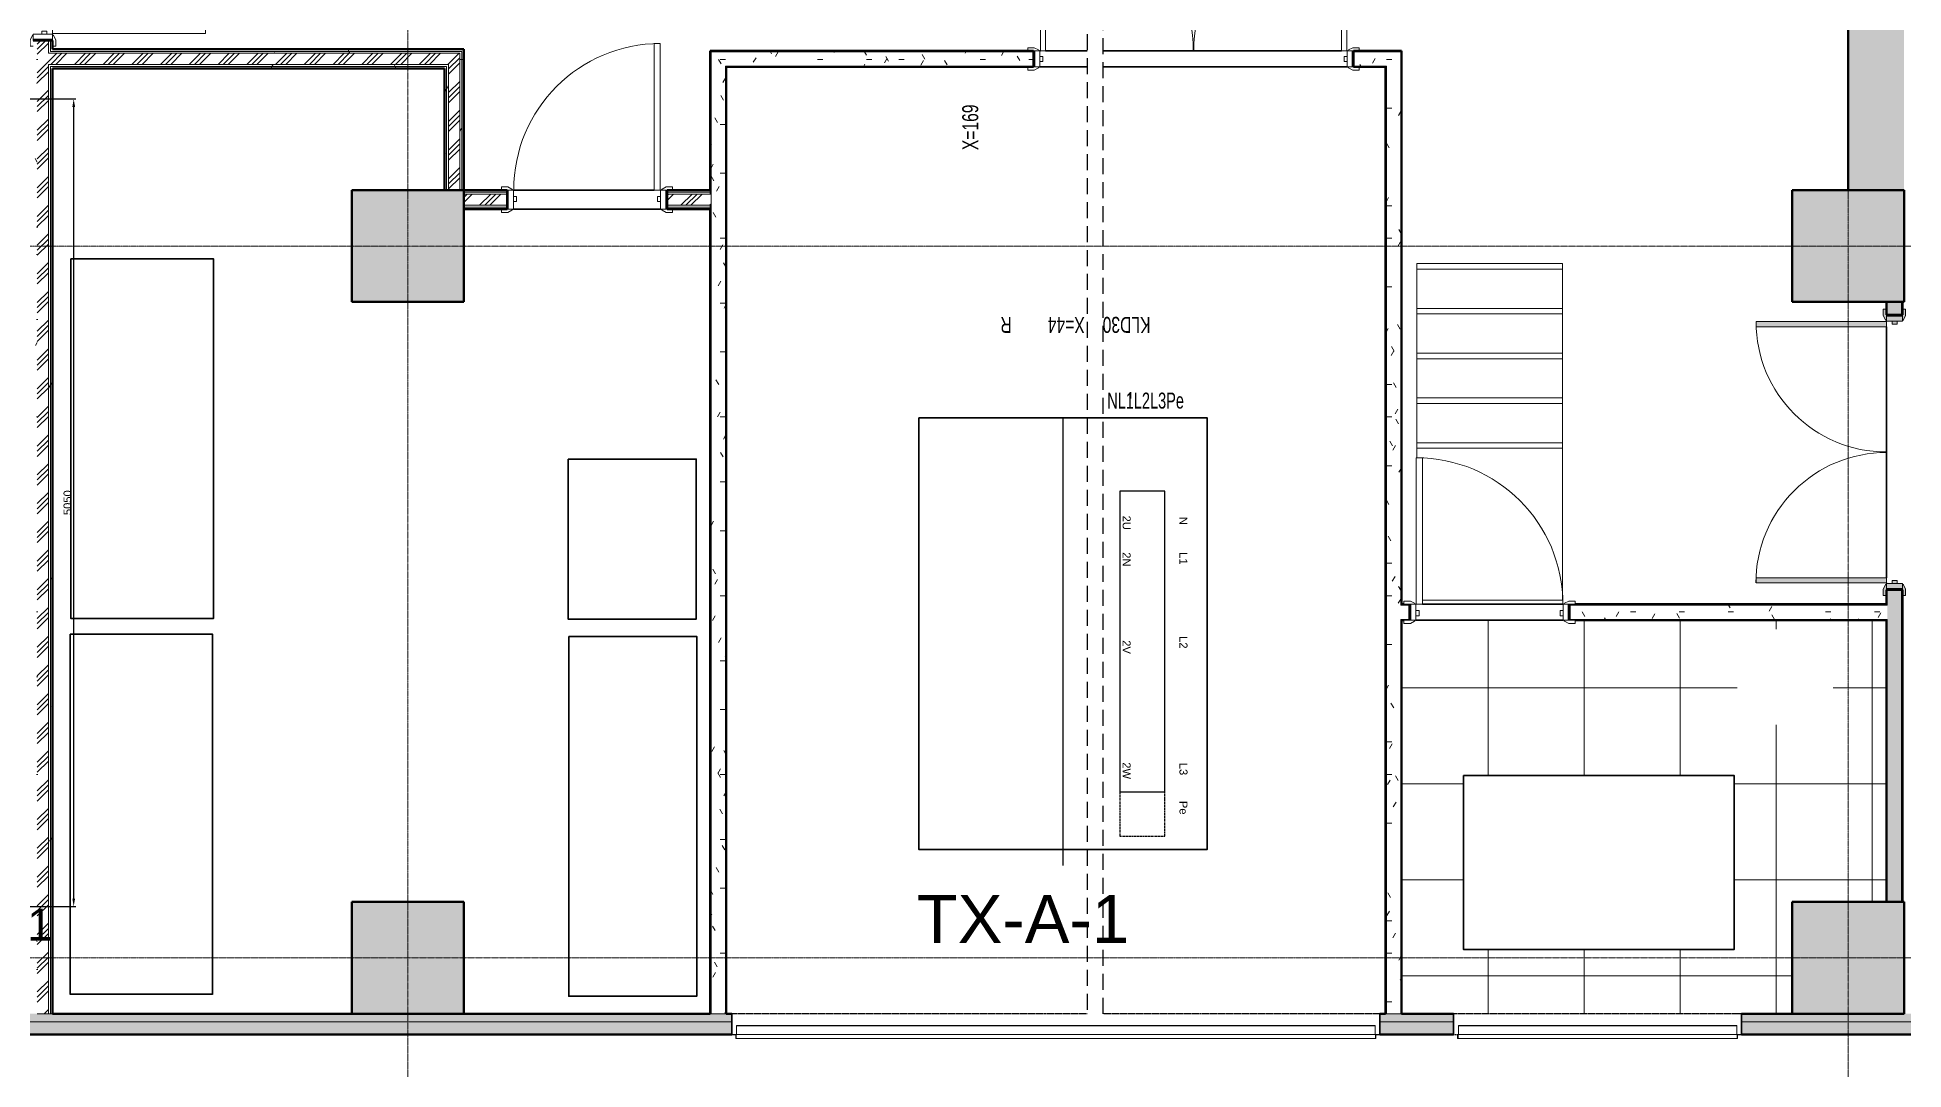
# Model space of a CAD drawing. Header units: millimetres. Extents: x -18178 to 96133, y -22425 to 61598.
# Drawn here: x 45315 to 56978, y -220 to 6235 of the extents above; entities that cross this region are included whole.
import ezdxf
from ezdxf.enums import TextEntityAlignment as Align

# ---------------------------------------------------------------- set-up
doc = ezdxf.new("R2010")
doc.units = ezdxf.units.MM
for name, pattern in [('Centre', [10, 6, -1.25, 1.5, -1.25]), ('DASHDOT', [25.4, 12.7, -6.35, 0, -6.35]), ('Demolished_2_', [7.14375, 4.7625, -2.38125]), ('HIDDEN', [9.525, 6.35, -3.175]), ('HIDDEN2', [0.1875, 0.125, -0.0625]), ('Overhead', [3.96875, 2.38125, -1.5875])]:
    doc.linetypes.add(name, pattern=pattern)
for name, color, linetype, lineweight, true_color in [('A-DOOR', 7, 'Continuous', 9, 0x7f7f7f), ('A-DOOR-FRAM', 7, 'Continuous', 9, 0x7f7f7f), ('A-FLOR', 7, 'Continuous', 9, 0x7f7f7f), ('A-FLOR-PATT', 7, 'Continuous', 9, 0x7f7f7f), ('A-WALL', 7, 'Continuous', 9, 0x7f7f7f), ('A-WALL-PATT', 7, 'Continuous', 18, 0x7f7f7f), ('I-WALL', 7, 'Continuous', 9, 0x7f7f7f), ('S-COLS', 7, 'Continuous', 9, 0x7f7f7f), ('S-STRS', 7, 'Continuous', 9, 0x7f7f7f)]:
    doc.layers.add(name, color=color, linetype=linetype, lineweight=lineweight, true_color=true_color)
for name, color, linetype, lineweight in [('A-GLAZ', 7, 'Continuous', 9), ('E-ELEC-EQPM', 7, 'Continuous', 35), ('S-GRID', 7, 'Continuous', 9)]:
    doc.layers.add(name, color=color, linetype=linetype, lineweight=lineweight)
for name, color, linetype in [('EAE-BB-A-IN-001-KXA 3200A', 30, 'Continuous'), ('eae-bb-mım.', 7, 'Continuous'), ('EAE-LVP-PANEL', 40, 'Continuous'), ('EAE-TX-TRF-A-1', 7, 'Continuous')]:
    doc.layers.add(name, color=color, linetype=linetype)
doc.styles.get("Standard").update_dxf_attribs({"font": 'arial.ttf'})
doc.dimstyles.new('PROJETEXT50', dxfattribs={"dimscale": 0.5, "dimtxt": 100, "dimasz": 100, "dimexe": 25, "dimexo": 12.5, "dimgap": 25, "dimtad": 1, "dimdec": 4, "dimzin": 12, "dimdsep": 46, "dimtxsty": 'Standard', "dimcen": 0.09, "dimclrd": 3, "dimclre": 3, "dimclrt": 1, "dimazin": 3, "dimtfac": 1, "dimtdec": 4, "dimtofl": 0, "dimtmove": 1, "dimatfit": 2, "dimfxl": 1, "dimtolj": 1, "dimtzin": 0, "dimarcsym": 0})
pattern_1 = [(0, (0, 0), (406.4, 101.6), [33.528, -271.272, 33.528, -271.272, -1625.6]), (0, (0, 0), (406.4, 101.6), [-609.6, 33.528, -576.072, 33.528, -271.272, -711.2]), (0, (0, 0), (406.4, 101.6), [-1524, 33.528, -169.672, 33.528, -474.472]), (120, (152.4, 50.8), (-291.18818, 301.15272), [33.528, -271.272, 33.528, -271.272, -1625.6]), (120, (152.4, 50.8), (-291.18818, 301.15272), [-609.6, 33.528, -576.072, 33.528, -271.272, -711.2]), (120, (152.4, 50.8), (-291.18818, 301.15272), [-1524, 33.528, -169.672, 33.528, -474.472]), (240, (203.2, 254), (-115.21182, -402.75272), [33.528, -271.272, 33.528, -271.272, -1625.6]), (240, (203.2, 254), (-115.21182, -402.75272), [-609.6, 33.528, -576.072, 33.528, -271.272, -711.2]), (240, (203.2, 254), (-115.21182, -402.75272), [-1524, 33.528, -169.672, 33.528, -474.472])]
pattern_2 = [(0, (0, 0), (812.8, 203.2), [67.056, -542.544, 67.056, -542.544, -3251.2]), (0, (0, 0), (812.8, 203.2), [-1219.2, 67.056, -1152.144, 67.056, -542.544, -1422.4]), (0, (0, 0), (812.8, 203.2), [-3048, 67.056, -339.344, 67.056, -948.944]), (120, (304.8, 101.6), (-582.37636, 602.30545), [67.056, -542.544, 67.056, -542.544, -3251.2]), (120, (304.8, 101.6), (-582.37636, 602.30545), [-1219.2, 67.056, -1152.144, 67.056, -542.544, -1422.4]), (120, (304.8, 101.6), (-582.37636, 602.30545), [-3048, 67.056, -339.344, 67.056, -948.944]), (240, (406.4, 508), (-230.42364, -805.50545), [67.056, -542.544, 67.056, -542.544, -3251.2]), (240, (406.4, 508), (-230.42364, -805.50545), [-1219.2, 67.056, -1152.144, 67.056, -542.544, -1422.4]), (240, (406.4, 508), (-230.42364, -805.50545), [-3048, 67.056, -339.344, 67.056, -948.944])]
pattern_3 = [(45, (0, 0), (-89.80256, 89.80256), []), (45, (31.75, 0), (0, 179.60512), []), (45, (-31.75, 0), (0, 179.60512), [])]

# ---------------------------------------------------------------- blocks, each defined once
blk = doc.blocks.new('TX-1- 1600KVA')
at = {"color": 0, "linetype": 'DASHDOT'}
blk.add_line((-1280, 0), (1280, 0), dxfattribs=at)
at = {"color": 0}
for s, p in [('2U', (-743, 398, 2090)), ('2N', (-514, 398, 2090)), ('2V', (34, 398, 2090)), ('2W', (807, 398, 2090))]:
    blk.add_text(s, height=50, dxfattribs=at).set_placement(p, align=Align.MIDDLE)
blk = doc.blocks.new('TR-COVER-TR71')
at = {"color": 0}
blk.add_line((-1400, 0), (1400, 0), dxfattribs=at)
at = {"color": 0, "elevation": 2705}
blk.add_lwpolyline([(-940, 356), (940, 356), (940, 636), (-940, 636)], close=True, dxfattribs=at)
at = {"color": 0, "linetype": 'HIDDEN', "elevation": 2705}
blk.add_lwpolyline([(-940, 356), (1217, 356), (1217, 636), (-940, 636)], close=True, dxfattribs=at)
at = {"color": 4, "extrusion": (0, -1, -4.79626e-16)}
for centre in [(-1540, 3022, -421), (-1540, 2833, -421)]:
    blk.add_circle(centre, 20.1, dxfattribs=at)
at = {"color": 0}
blk.add_blockref('TX-1- 1600KVA', (0, 0), dxfattribs=at)
for s, p in [('N', (-780, 728, 2706)), ('L1', (-559, 728, 2706)), ('L2', (-34, 728, 2706)), ('L3', (758, 728, 2706)), ('Pe', (996, 728, 2706))]:
    blk.add_text(s, height=50, dxfattribs=at).set_placement(p)
blk = doc.blocks.new('Double leaf fire resistant solid steel door - 1600W x 2400H mm-V1-Busbar Distribution First Floor  Layout - Phase 1')
at = {"layer": 'A-DOOR', "lineweight": 18, "true_color": 0xf2f2f2}
h = blk.add_hatch(color=7, dxfattribs=at)
h.paths.add_polyline_path([(-817, 865), (-817, 50), (-785, 50), (-785, 865)], flags=0)
h.paths.add_polyline_path([(785, 50), (817, 50), (817, 865), (785, 865)], flags=0)
h = blk.add_hatch(color=7, dxfattribs=at)
h.paths.add_polyline_path([(-895, 50), (-825, 50), (-829, 56), (-855, 70), (-895, 70)], flags=0)
h.paths.add_polyline_path([(825, 50), (895, 50), (895, 70), (855, 70), (829, 56)], flags=0)
h = blk.add_hatch(color=7, dxfattribs=at)
h.paths.add_polyline_path([(-895, -50), (-895, -70), (-855, -70), (-829, -56), (-825, -50), (-860, -50)], flags=0)
h.paths.add_polyline_path([(825, -50), (829, -56), (855, -70), (895, -70), (895, -50), (860, -50)], flags=0)
at = {"layer": 'A-DOOR-FRAM', "lineweight": 18, "true_color": 0xf2f2f2}
h = blk.add_hatch(color=7, dxfattribs=at)
h.paths.add_polyline_path([(-852, 50), (-852, -50), (-820, -50), (-820, 50)], flags=0)
h.paths.add_polyline_path([(820, 50), (820, -50), (852, -50), (852, 50)], flags=0)
h = blk.add_hatch(color=7, dxfattribs=at)
h.paths.add_polyline_path([(-820, 15), (-820, -17), (-801, -17), (-801, 15)], flags=0)
h.paths.add_polyline_path([(801, -17), (820, -17), (820, 15), (801, 15)], flags=0)
at = {"layer": 'A-DOOR', "color": 254, "true_color": 0xcccccc}
for p, q in [((-785, 865), (-817, 865)), ((-817, 865), (-817, 50)), ((-785, 50), (-785, 865)), ((817, 865), (785, 865)), ((785, 865), (785, 50)), ((817, 50), (817, 865)), ((-855, 70), (-895, 70)), ((-895, 70), (-895, 50)), ((-860, 50), (-825, 50)), ((-829, 56), (-855, 70)), ((-817, 50), (-785, 50)), ((785, 50), (817, 50)), ((825, 50), (860, 50)), ((855, 70), (829, 56)), ((895, 70), (855, 70)), ((895, 50), (895, 70)), ((-895, -50), (-895, -70)), ((-895, -70), (-855, -70)), ((-825, -50), (-860, -50)), ((-855, -70), (-829, -56)), ((860, -50), (825, -50)), ((829, -56), (855, -70)), ((855, -70), (895, -70)), ((895, -70), (895, -50))]:
    blk.add_line(p, q, dxfattribs=at)
at = {"layer": 'A-DOOR', "color": 254, "lineweight": 18, "true_color": 0xcccccc}
for p, q in [((-785, 865), (-817, 865)), ((-817, 865), (-817, 50)), ((-785, 50), (-785, 865)), ((785, 50), (785, 865)), ((785, 865), (817, 865)), ((817, 865), (817, 50)), ((-817, 50), (-785, 50)), ((817, 50), (785, 50))]:
    blk.add_line(p, q, dxfattribs=at)
at = {"layer": 'A-DOOR', "color": 254, "true_color": 0xe5e5e5}
for centre, radius, start, end in [((-817, 50), 816, 360, 90), ((817, 50), 815, 90, 180)]:
    blk.add_arc(centre, radius, start, end, dxfattribs=at)
at = {"layer": 'A-DOOR', "color": 254, "true_color": 0xcccccc}
for centre, start, end in [((-833, 49), 7.125, 60.2551), ((833, 49), 119.7449, 172.875), ((-833, -49), 299.7449, 352.875), ((833, -49), 187.125, 240.2551)]:
    blk.add_arc(centre, 8.06, start, end, dxfattribs=at)
at = {"layer": 'A-DOOR-FRAM', "color": 254, "lineweight": 18, "true_color": 0xcccccc}
for p, q in [((-820, 50), (-852, 50)), ((-852, 50), (-852, -50)), ((-820, -50), (-820, 50)), ((-801, 15), (-820, 15)), ((-820, 15), (-820, -17)), ((-801, -17), (-801, 15)), ((801, 15), (801, -17)), ((820, 15), (801, 15)), ((852, 50), (820, 50)), ((820, 50), (820, -50)), ((820, -17), (820, 15)), ((852, -50), (852, 50)), ((-852, -50), (-820, -50)), ((-820, -17), (-801, -17)), ((801, -17), (820, -17)), ((820, -50), (852, -50))]:
    blk.add_line(p, q, dxfattribs=at)
blk = doc.blocks.new('STR-Conc-Precast Rectangular Column Nwt - 700 x 700 mm-835840-Busbar Distribution First Floor  Layout - Phase 1')
at = {"layer": 'S-COLS', "lineweight": 35, "true_color": 0xf2f2f2}
blk.add_hatch(color=7, dxfattribs=at).paths.add_polyline_path([(227, 350), (-350, 350), (-350, -350), (350, -350), (350, 350)], flags=0)
at = {"layer": 'S-COLS', "color": 254, "lineweight": 50, "true_color": 0xcccccc}
for p, q in [((350, 350), (-350, 350)), ((-350, 350), (-350, -350)), ((350, -350), (350, 350)), ((-350, -350), (350, -350))]:
    blk.add_line(p, q, dxfattribs=at)
blk = doc.blocks.new('STR-Conc-Precast Rectangular Column Nwt - 700 x 700 mm-1105278-Busbar Distribution First Floor  Layout - Phase 1')
at = {"layer": 'S-COLS', "lineweight": 35, "true_color": 0xf2f2f2}
blk.add_hatch(color=7, dxfattribs=at).paths.add_polyline_path([(350, 350), (-350, 350), (-350, -350), (350, -350)], flags=0)
at = {"layer": 'S-COLS', "color": 254, "lineweight": 50, "true_color": 0xcccccc}
for p, q in [((350, 350), (-350, 350)), ((-350, 350), (-350, -350)), ((350, -350), (350, 350)), ((-350, -350), (350, -350))]:
    blk.add_line(p, q, dxfattribs=at)
blk = doc.blocks.new('Double leaf fire resistant solid steel door - 2000W x 2700H mm EI30-V6-Busbar Distribution First Floor  Layout - Phase 1')
at = {"layer": 'A-DOOR', "color": 253, "true_color": 0xaaaaaa}
for p, q in [((-1035, 80), (-995, 80)), ((-1035, 60), (-1035, 80)), ((-965, 60), (-1000, 60)), ((-995, 80), (-969, 66)), ((1000, 60), (965, 60)), ((969, 66), (995, 80)), ((995, 80), (1035, 80)), ((1035, 80), (1035, 60)), ((-1035, -80), (-1035, -60)), ((-995, -80), (-1035, -80)), ((-1000, -60), (-965, -60)), ((-969, -66), (-995, -80)), ((-957, -1015.5), (-957, -60)), ((-957, -60), (-925, -60)), ((-925, -60), (-925, -1015.5)), ((925, -60), (957, -60)), ((925, -1015.5), (925, -60)), ((957, -60), (957, -1015.5)), ((965, -60), (1000, -60)), ((995, -80), (969, -66)), ((1035, -80), (995, -80)), ((1035, -60), (1035, -80)), ((-925, -1015.5), (-957, -1015.5)), ((957, -1015.5), (925, -1015.5))]:
    blk.add_line(p, q, dxfattribs=at)
at = {"layer": 'A-DOOR', "color": 253, "lineweight": 18, "true_color": 0xaaaaaa}
for p, q in [((-957, -1015.5), (-957, -60)), ((-957, -60), (-925, -60)), ((-925, -60), (-925, -1015.5)), ((925, -60), (925, -1015.5)), ((957, -60), (925, -60)), ((957, -1015.5), (957, -60)), ((-925, -1015.5), (-957.1, -1015.5)), ((925, -1015.5), (957, -1015.5))]:
    blk.add_line(p, q, dxfattribs=at)
at = {"layer": 'A-DOOR', "color": 253, "true_color": 0xaaaaaa}
for centre, radius, start, end in [((-973, 59), 8.06, 7.12502, 60.25512), ((973, 59), 8.06, 119.74488, 172.87498), ((-973, -59), 8.06, 299.74488, 352.87498), ((-957.1, -60), 955.5, 270, 0), ((957, -60), 955.5, 180, 270), ((973, -59), 8.06, 187.12502, 240.25512)]:
    blk.add_arc(centre, radius, start, end, dxfattribs=at)
at = {"layer": 'A-DOOR-FRAM', "color": 253, "lineweight": 18, "true_color": 0xaaaaaa}
for p, q in [((-992, -60), (-992, 60)), ((-992, 60), (-960, 60)), ((-960, 60), (-960, -60)), ((-960, 7), (-941, 7)), ((-960, -25), (-960, 7)), ((-941, 7), (-941, -25)), ((941, 7), (960, 7)), ((941, -25), (941, 7)), ((960, -60), (960, 60)), ((960, 60), (992, 60)), ((960, 7), (960, -25)), ((992, 60), (992, -60)), ((-960, -60), (-992, -60)), ((-941, -25), (-960, -25)), ((960, -25), (941, -25)), ((992, -60), (960, -60))]:
    blk.add_line(p, q, dxfattribs=at)
blk = doc.blocks.new('Double leaf fire resistant solid steel door - 2000W x 2700H mm EI90-1298337-Busbar Distribution First Floor  Layout - Phase 1')
at = {"layer": 'A-DOOR', "color": 253, "true_color": 0xaaaaaa}
for p, q in [((-1035, 70), (-995, 70)), ((-1035, 50), (-1035, 70)), ((-965, 50), (-1000, 50)), ((-995, 70), (-969, 56)), ((1000, 50), (965, 50)), ((969, 56), (995, 70)), ((995, 70), (1035, 70)), ((1035, 70), (1035, 50)), ((-1035, -70), (-1035, -50)), ((-995, -70), (-1035, -70)), ((-1000, -50), (-965, -50)), ((-969, -56), (-995, -70)), ((-957, -1005.5), (-957, -50)), ((-957, -50), (-925, -50)), ((-925, -50), (-925, -1005.5)), ((925, -50), (957, -50)), ((925, -1005.5), (925, -50)), ((957, -50), (957, -1005.5)), ((965, -50), (1000, -50)), ((995, -70), (969, -56)), ((1035, -70), (995, -70)), ((1035, -50), (1035, -70)), ((-925, -1005.5), (-957, -1005.5)), ((957, -1005.5), (925, -1005.5))]:
    blk.add_line(p, q, dxfattribs=at)
at = {"layer": 'A-DOOR', "color": 253, "lineweight": 18, "true_color": 0xaaaaaa}
for p, q in [((-957, -1005.5), (-957, -50)), ((-957, -50), (-925, -50)), ((-925, -50), (-925, -1005.5)), ((925, -50), (925, -1005.5)), ((957, -50), (925, -50)), ((957, -1005.5), (957, -50)), ((-925, -1005.5), (-957.1, -1005.5)), ((925, -1005.5), (957, -1005.5))]:
    blk.add_line(p, q, dxfattribs=at)
at = {"layer": 'A-DOOR', "color": 253, "true_color": 0xaaaaaa}
for centre, radius, start, end in [((-973, 49), 8.06, 7.12502, 60.25512), ((973, 49), 8.06, 119.74488, 172.87498), ((-973, -49), 8.06, 299.74488, 352.87498), ((-957.1, -50), 955.5, 270, 0), ((957, -50), 955.5, 180, 270), ((973, -49), 8.06, 187.12502, 240.25512)]:
    blk.add_arc(centre, radius, start, end, dxfattribs=at)
at = {"layer": 'A-DOOR-FRAM', "color": 253, "lineweight": 18, "true_color": 0xaaaaaa}
for p, q in [((-992, -50), (-992, 50)), ((-992, 50), (-960, 50)), ((-960, 50), (-960, -50)), ((-960, 17), (-941, 17)), ((-960, -15), (-960, 17)), ((-941, 17), (-941, -15)), ((941, 17), (960, 17)), ((941, -15), (941, 17)), ((960, -50), (960, 50)), ((960, 50), (992, 50)), ((960, 17), (960, -15)), ((992, 50), (992, -50)), ((-960, -50), (-992, -50)), ((-941, -15), (-960, -15)), ((960, -15), (941, -15)), ((992, -50), (960, -50))]:
    blk.add_line(p, q, dxfattribs=at)
blk = doc.blocks.new('Single leaf fire resistant solid steel door - 1000W x 2700H mm EI30-1314609-Busbar Distribution First Floor  Layout - Phase 1')
at = {"layer": 'A-DOOR', "color": 253, "lineweight": 18, "true_color": 0xaaaaaa}
for p, q in [((420, 976), (420, 60)), ((458, 976), (420, 976)), ((420, 60), (420, 976)), ((420, 976), (458, 976)), ((458, 60), (458, 976)), ((458, 976), (458, 60)), ((420, 60), (458, 60)), ((458, 60), (420, 60))]:
    blk.add_line(p, q, dxfattribs=at)
at = {"layer": 'A-DOOR', "color": 253, "true_color": 0xaaaaaa}
for p, q in [((-495, 80), (-535, 80)), ((-535, 80), (-535, 60)), ((-500, 60), (-465, 60)), ((-469, 66), (-495, 80)), ((465, 60), (500, 60)), ((495, 80), (469, 66)), ((535, 80), (495, 80)), ((535, 60), (535, 80)), ((-535, -60), (-535, -80)), ((-535, -80), (-495, -80)), ((-465, -60), (-500, -60)), ((-495, -80), (-469, -66)), ((500, -60), (465, -60)), ((469, -66), (495, -80)), ((495, -80), (535, -80)), ((535, -80), (535, -60))]:
    blk.add_line(p, q, dxfattribs=at)
for centre, radius, start, end in [((458, 60), 916, 90, 180), ((-473, 59), 8.06, 7.125, 60.2551), ((473, 59), 8.06, 119.7449, 172.875), ((-473, -59), 8.06, 299.7449, 352.875), ((473, -59), 8.06, 187.125, 240.2551)]:
    blk.add_arc(centre, radius, start, end, dxfattribs=at)
at = {"layer": 'A-DOOR-FRAM', "color": 253, "lineweight": 18, "true_color": 0xaaaaaa}
for p, q in [((-460, 60), (-492, 60)), ((-492, 60), (-492, -60)), ((-460, -60), (-460, 60)), ((-441, 20), (-460, 20)), ((-460, 20), (-460, -12)), ((-441, -12), (-441, 20)), ((460, 20), (441, 20)), ((441, 20), (441, -12)), ((460, 60), (460, -60)), ((492, 60), (460, 60)), ((460, -12), (460, 20)), ((492, -60), (492, 60)), ((-492, -60), (-460, -60)), ((-460, -12), (-441, -12)), ((441, -12), (460, -12)), ((460, -60), (492, -60))]:
    blk.add_line(p, q, dxfattribs=at)
blk = doc.blocks.new('Single leaf fire resistant solid steel door - 1000W x 2700H mm EI90-V7-Busbar Distribution First Floor  Layout - Phase 1')
at = {"layer": 'A-DOOR', "color": 253, "true_color": 0xaaaaaa}
for p, q in [((-535, 70), (-495, 70)), ((-535, 50), (-535, 70)), ((-465, 50), (-535, 50)), ((-495, 70), (-469, 56)), ((535, 50), (465, 50)), ((469, 56), (495, 70)), ((495, 70), (535, 70)), ((535, 70), (535, 50)), ((-535, -70), (-535, -50)), ((-535, -50), (-465, -50)), ((-495, -70), (-535, -70)), ((-469, -56), (-495, -70)), ((465, -50), (535, -50)), ((495, -70), (469, -56)), ((535, -70), (495, -70)), ((535, -50), (535, -70))]:
    blk.add_line(p, q, dxfattribs=at)
at = {"layer": 'A-DOOR', "color": 253, "lineweight": 18, "true_color": 0xaaaaaa}
for p, q in [((420, -50), (458, -50)), ((420, -966), (420, -50)), ((420, -50), (420, -966)), ((458, -50), (420, -50)), ((458, -50), (458, -966)), ((458, -966), (458, -50)), ((458, -966), (420, -966)), ((420, -966), (458, -966))]:
    blk.add_line(p, q, dxfattribs=at)
at = {"layer": 'A-DOOR', "color": 253, "true_color": 0xaaaaaa}
for centre, radius, start, end in [((-473, 49), 8.06, 7.125, 60.2551), ((473, 49), 8.06, 119.7449, 172.875), ((-473, -49), 8.06, 299.7449, 352.875), ((458, -50), 916, 180, 270), ((473, -49), 8.06, 187.125, 240.2551)]:
    blk.add_arc(centre, radius, start, end, dxfattribs=at)
at = {"layer": 'A-DOOR-FRAM', "color": 253, "lineweight": 18, "true_color": 0xaaaaaa}
for p, q in [((-492, 50), (-460, 50)), ((-492, -50), (-492, 50)), ((-460, 50), (-460, -50)), ((-460, 22), (-441, 22)), ((-460, -10), (-460, 22)), ((-441, 22), (-441, -10)), ((441, 22), (460, 22)), ((441, -10), (441, 22)), ((460, 50), (492, 50)), ((460, -50), (460, 50)), ((460, 22), (460, -10)), ((492, 50), (492, -50)), ((-460, -50), (-492, -50)), ((-441, -10), (-460, -10)), ((460, -10), (441, -10)), ((492, -50), (460, -50))]:
    blk.add_line(p, q, dxfattribs=at)
blk = doc.blocks.new('L01_Grilled Window - 4300x4000mm-1485510-Busbar Distribution First Floor  Layout - Phase 1')
at = {"layer": 'A-GLAZ', "color": 253, "lineweight": 18, "true_color": 0xaaaaaa}
for p, q in [((-2000, -90), (-2000, -65)), ((-1997, -90), (-2000, -90)), ((-1997, -65), (-1997, -90)), ((1997, -90), (-1997, -90)), ((-1995, -11), (-1995, -8)), ((1995, -8), (-1995, -8)), ((-1995, -65), (-1995, -11)), ((1995, -11), (-1995, -11)), ((1995, -65), (-1995, -65)), ((1995, -8), (1995, -11)), ((1995, -11), (1995, -65)), ((1997, -90), (1997, -65)), ((2000, -90), (1997, -90)), ((2000, -65), (2000, -90))]:
    blk.add_line(p, q, dxfattribs=at)
blk = doc.blocks.new('L01_Grilled Window - 1750x3050mm-957495-Busbar Distribution First Floor  Layout - Phase 1')
at = {"layer": 'A-GLAZ', "color": 253, "lineweight": 18, "true_color": 0xaaaaaa}
for p, q in [((-872, 90), (-875, 90)), ((-875, 90), (-875, 65)), ((-872, 65), (-872, 90)), ((872, 90), (-872, 90)), ((-870, 11), (-870, 65)), ((-870, 65), (870, 65)), ((-870, 8), (-870, 11)), ((-870, 11), (870, 11)), ((-870, 8), (870, 8)), ((870, 65), (870, 11)), ((870, 11), (870, 8)), ((872, 90), (872, 65)), ((875, 90), (872, 90)), ((875, 65), (875, 90))]:
    blk.add_line(p, q, dxfattribs=at)
blk = doc.blocks.new('IL021-ARP-ZZ-XX-M3-J-A-0001_rvt-1-Busbar Distribution First Floor  Layout - Phase 1')
at = {"layer": 'A-FLOR-PATT', "true_color": 0xd2d2d2}
h = blk.add_hatch(dxfattribs=at)
h.set_pattern_fill('FP_9', color=254, style=0, pattern_type=2)
h.set_pattern_definition([(270, (-50020.2, 366.96), (600, 4e-14), []), (0, (-50020.2, 366.96), (0, 600), [])])
h.paths.add_polyline_path([(65717, 206), (66250, 206), (66250, 906), (66840, 906), (66840, 2666), (64895, 2666), (64895, 2646), (64852, 2648), (64829, 2660), (64825, 2666), (63895, 2666), (63891, 2660), (63865, 2646), (63825, 2646), (63825, 2666), (63810, 2666), (63810, 206), (65375, 206)], flags=0)
h.paths.add_polyline_path([(64197, 608), (64197, 1695), (65889, 1695), (65889, 608), (64349, 608)], flags=0)
h.paths.add_polyline_path([(66508, 2011), (65908, 2011), (65908, 2611), (66508, 2611)], flags=0)
at = {"layer": 'A-WALL-PATT', "lineweight": 9, "true_color": 0xaaaaaa}
h = blk.add_hatch(dxfattribs=at)
h.set_pattern_fill('FP_2', color=253, style=0, pattern_type=2)
h.set_pattern_definition(pattern_2)
h.paths.add_polyline_path([(55285, 206), (55285, 6291), (55272, 6291), (55272, 206)], flags=0)
h.paths.add_polyline_path([(55285, 8291), (55285, 8371), (55272, 8371), (55272, 8291)], flags=0)
h.paths.add_polyline_path([(55285, 8441), (55285, 10981), (55272, 10981), (55272, 8441)], flags=0)
at = {"layer": 'A-WALL-PATT', "lineweight": 9, "true_color": 0xd2d2d2}
h = blk.add_hatch(dxfattribs=at)
h.set_pattern_fill('FP_3', color=254, style=0, pattern_type=2)
h.set_pattern_definition(pattern_3)
h.paths.add_polyline_path([(55355, 206), (55355, 6291), (55285, 6291), (55285, 206)], flags=0)
h.paths.add_polyline_path([(55355, 8291), (55355, 10986), (55285, 10986), (55285, 8291)], flags=0)
at = {"layer": 'A-WALL-PATT', "lineweight": 9, "true_color": 0xaaaaaa}
h = blk.add_hatch(dxfattribs=at)
h.set_pattern_fill('FP_2', color=253, style=0, pattern_type=2)
h.set_pattern_definition(pattern_2)
h.paths.add_polyline_path([(55355, 206), (55367, 206), (55367, 6141), (55355, 6141), (55355, 1588)], flags=0)
h.paths.add_polyline_path([(55367, 6211), (55367, 6291), (55355, 6291), (55355, 6211)], flags=0)
h.paths.add_polyline_path([(55367, 8291), (55367, 8371), (55355, 8371), (55355, 8291)], flags=0)
h.paths.add_polyline_path([(55367, 8441), (55367, 10981), (55355, 10981), (55355, 8441)], flags=0)
h = blk.add_hatch(dxfattribs=at)
h.set_pattern_fill('FP_2', color=253, style=0, pattern_type=2)
h.set_pattern_definition(pattern_2)
h.paths.add_polyline_path([(55367, 206), (55380, 206), (55380, 6128), (55367, 6128), (55367, 1588)], flags=0)
h.paths.add_polyline_path([(55367, 6223), (55380, 6223), (55380, 6291), (55367, 6291)], flags=0)
h.paths.add_polyline_path([(55367, 8291), (55380, 8291), (55380, 8358), (55367, 8358)], flags=0)
h.paths.add_polyline_path([(55367, 8453), (55380, 8453), (55380, 10981), (55367, 10981), (55367, 8463)], flags=0)
at = {"layer": 'A-WALL-PATT', "lineweight": 25, "true_color": 0xf2f2f2}
blk.add_hatch(color=7, dxfattribs=at).paths.add_polyline_path([(66950, 5356), (66950, 10656), (66600, 10656), (66600, 5356), (66688, 5356)], flags=0)
at = {"layer": 'A-WALL-PATT', "lineweight": 9, "true_color": 0xd2d2d2}
h = blk.add_hatch(dxfattribs=at)
h.set_pattern_fill('FP_3', color=254, style=0, pattern_type=2)
h.set_pattern_definition(pattern_3)
h.paths.add_polyline_path([(57842, 6141), (57855, 6141), (57855, 6211), (55355, 6211), (55355, 6141), (57830, 6141)], flags=0)
at = {"layer": 'A-WALL-PATT', "lineweight": 9, "true_color": 0xaaaaaa}
h = blk.add_hatch(dxfattribs=at)
h.set_pattern_fill('FP_2', color=253, style=0, pattern_type=2)
h.set_pattern_definition(pattern_2)
h.paths.add_polyline_path([(57855, 6211), (57925, 6211), (57925, 6223), (55367, 6223), (55367, 6211), (57830, 6211)], flags=0)
h = blk.add_hatch(dxfattribs=at)
h.set_pattern_fill('FP_2', color=253, style=0, pattern_type=2)
h.set_pattern_definition(pattern_2)
h.paths.add_polyline_path([(57937, 6223), (57937, 6236), (55380, 6236), (55380, 6223), (57925, 6223)], flags=0)
at = {"layer": 'A-WALL-PATT', "lineweight": 9, "true_color": 0xd2d2d2}
h = blk.add_hatch(dxfattribs=at)
h.set_pattern_fill('FP_3', color=254, style=0, pattern_type=2)
h.set_pattern_definition(pattern_3)
h.paths.add_polyline_path([(57855, 5356), (57925, 5356), (57925, 6211), (57855, 6211), (57855, 5773)], flags=0)
at = {"layer": 'A-WALL-PATT', "lineweight": 9, "true_color": 0xaaaaaa}
h = blk.add_hatch(dxfattribs=at)
h.set_pattern_fill('FP_2', color=253, style=0, pattern_type=2)
h.set_pattern_definition(pattern_2)
h.paths.add_polyline_path([(57925, 5356), (57937, 5356), (57937, 6223), (57925, 6223), (57925, 5773)], flags=0)
h = blk.add_hatch(dxfattribs=at)
h.set_pattern_fill('FP_2', color=253, style=0, pattern_type=2)
h.set_pattern_definition(pattern_2)
h.paths.add_polyline_path([(57937, 5356), (57950, 5356), (57950, 6236), (57937, 6236), (57937, 5773)], flags=0)
at = {"layer": 'A-WALL-PATT', "lineweight": 9, "true_color": 0xd2d2d2}
h = blk.add_hatch(dxfattribs=at)
h.set_pattern_fill('FP_1', color=254, style=0, pattern_type=2)
h.set_pattern_definition(pattern_1)
h.paths.add_polyline_path([(63710, 6131), (63715, 6131), (63715, 6221), (63510, 6221), (63510, 6131), (63665, 6131)], flags=0)
h.paths.add_polyline_path([(61429, 6131), (61510, 6131), (61510, 6221), (59495, 6221), (59495, 6131), (60246, 6131)], flags=0)
h = blk.add_hatch(dxfattribs=at)
h.set_pattern_fill('FP_1', color=254, style=0, pattern_type=2)
h.set_pattern_definition(pattern_1)
h.paths.add_polyline_path([(63805, 206), (63805, 6221), (63715, 6221), (63715, 206)], flags=0)
at = {"layer": 'A-WALL-PATT', "lineweight": 9, "true_color": 0xaaaaaa}
h = blk.add_hatch(dxfattribs=at)
h.set_pattern_fill('FP_2', color=253, style=0, pattern_type=2)
h.set_pattern_definition(pattern_2)
h.paths.add_polyline_path([(55380, 6128), (57842, 6128), (57842, 6141), (55367, 6141), (55367, 6128)], flags=0)
h = blk.add_hatch(dxfattribs=at)
h.set_pattern_fill('FP_2', color=253, style=0, pattern_type=2)
h.set_pattern_definition(pattern_2)
h.paths.add_polyline_path([(57830, 6116), (57830, 6128), (55380, 6128), (55380, 6116), (57510, 6116)], flags=0)
h = blk.add_hatch(dxfattribs=at)
h.set_pattern_fill('FP_2', color=253, style=0, pattern_type=2)
h.set_pattern_definition(pattern_2)
h.paths.add_polyline_path([(57830, 5356), (57842, 5356), (57842, 6128), (57830, 6128), (57830, 5773)], flags=0)
h = blk.add_hatch(dxfattribs=at)
h.set_pattern_fill('FP_2', color=253, style=0, pattern_type=2)
h.set_pattern_definition(pattern_2)
h.paths.add_polyline_path([(57842, 5356), (57855, 5356), (57855, 6141), (57842, 6141), (57842, 5773)], flags=0)
at = {"layer": 'A-WALL-PATT', "lineweight": 9, "true_color": 0xd2d2d2}
h = blk.add_hatch(dxfattribs=at)
h.set_pattern_fill('FP_1', color=254, style=0, pattern_type=2)
h.set_pattern_definition(pattern_1)
h.paths.add_polyline_path([(59585, 206), (59585, 6131), (59495, 6131), (59495, 206), (59562, 206)], flags=0)
h = blk.add_hatch(dxfattribs=at)
h.set_pattern_fill('FP_3', color=254, style=0, pattern_type=2)
h.set_pattern_definition(pattern_3)
h.paths.add_polyline_path([(59220, 5261), (59495, 5261), (59495, 5331), (59220, 5331)], flags=0)
h.paths.add_polyline_path([(57950, 5261), (58220, 5261), (58220, 5331), (57950, 5331), (57950, 5325)], flags=0)
at = {"layer": 'A-WALL-PATT', "lineweight": 5, "true_color": 0xf2f2f2}
h = blk.add_hatch(color=7, dxfattribs=at)
h.paths.add_polyline_path([(66845, 906), (66935, 906), (66935, 2856), (66845, 2856), (66845, 1588)], flags=0)
h.paths.add_polyline_path([(66845, 4576), (66935, 4576), (66935, 4656), (66845, 4656)], flags=0)
at = {"layer": 'A-WALL-PATT', "lineweight": 9, "true_color": 0xd2d2d2}
h = blk.add_hatch(dxfattribs=at)
h.set_pattern_fill('FP_1', color=254, style=0, pattern_type=2)
h.set_pattern_definition(pattern_1)
h.paths.add_polyline_path([(66845, 2671), (66845, 2761), (64860, 2761), (64860, 2671), (66840, 2671)], flags=0)
h.paths.add_polyline_path([(63810, 2671), (63860, 2671), (63860, 2761), (63805, 2761), (63805, 2671)], flags=0)
at = {"layer": 'A-WALL-PATT', "lineweight": 25, "true_color": 0xf2f2f2}
h = blk.add_hatch(color=7, dxfattribs=at)
h.paths.add_polyline_path([(68475, 76), (68475, 156), (65935, 156), (65935, 76), (68425, 76)], flags=0)
h.paths.add_polyline_path([(64135, 76), (64135, 156), (63675, 156), (63675, 76), (64007, 76)], flags=0)
h.paths.add_polyline_path([(59562, 76), (59625, 76), (59625, 156), (46930, 156), (46930, 76), (58878, 76)], flags=0)
h.paths.add_polyline_path([(43832, 76), (44980, 76), (44980, 156), (9970, 156), (9970, 76), (42465, 76)], flags=0)
at = {"layer": 'A-WALL-PATT', "lineweight": 5, "true_color": 0xf2f2f2}
h = blk.add_hatch(color=7, dxfattribs=at)
h.paths.add_polyline_path([(68425, 156), (68425, 206), (65935, 206), (65935, 156), (67085, 156)], flags=0)
h.paths.add_polyline_path([(63675, 156), (64135, 156), (64135, 206), (63675, 206)], flags=0)
h.paths.add_polyline_path([(59625, 156), (59625, 206), (46930, 206), (46930, 156), (59562, 156)], flags=0)
h.paths.add_polyline_path([(44858, 156), (44980, 156), (44980, 206), (10050, 206), (10050, 156), (44516, 156)], flags=0)
at = {"layer": 'I-WALL', "lineweight": 5, "true_color": 0xf2f2f2}
h = blk.add_hatch(color=7, dxfattribs=at)
h.paths.add_polyline_path([(66845, 906), (66845, 2671), (66840, 2671), (66840, 906)], flags=0)
h.paths.add_polyline_path([(66840, 2761), (66845, 2761), (66845, 2856), (66840, 2856), (66840, 2766)], flags=0)
h.paths.add_polyline_path([(66845, 4576), (66845, 4656), (66840, 4656), (66840, 4576)], flags=0)
at = {"layer": 'I-WALL', "lineweight": 25, "true_color": 0xf2f2f2}
h = blk.add_hatch(color=7, dxfattribs=at)
h.paths.add_polyline_path([(66940, 906), (66940, 2856), (66935, 2856), (66935, 906)], flags=0)
h.paths.add_polyline_path([(66940, 4576), (66940, 4656), (66935, 4656), (66935, 4576)], flags=0)
at = {"layer": 'A-FLOR', "color": 253, "lineweight": 35, "true_color": 0xaaaaaa}
for p, q in [((61550, 6226), (61553, 6226)), ((61585, 6226), (61845, 6226)), ((61945, 6226), (63435, 6226)), ((63467, 6226), (63470, 6226)), ((61845, 6126), (61550, 6126)), ((63470, 6126), (61945, 6126)), ((58260, 5356), (59140, 5356)), ((59180, 5236), (58260, 5236)), ((66840, 4533), (66840, 4536)), ((66840, 2931), (66840, 4501)), ((66840, 2896), (66840, 2899)), ((64820, 2666), (63900, 2666))]:
    blk.add_line(p, q, dxfattribs=at)
at = {"layer": 'A-WALL', "color": 253, "lineweight": 18, "true_color": 0xaaaaaa}
for p, q in [((55355, 6211), (55355, 6291)), ((55367, 6211), (55355, 6211)), ((55367, 6223), (55367, 6291)), ((55380, 6223), (55367, 6223)), ((55380, 6211), (55367, 6211)), ((55380, 6223), (57830, 6223)), ((55380, 6211), (57830, 6211)), ((57830, 6223), (57925, 6223)), ((57830, 6211), (57855, 6211)), ((57855, 6211), (57925, 6211)), ((57925, 6223), (57937, 6223)), ((57925, 6211), (57925, 5356)), ((57937, 6223), (57937, 5356)), ((59495, 6221), (61510, 6221)), ((59495, 6131), (59495, 6221)), ((63510, 6221), (63710, 6221)), ((63710, 6221), (63715, 6221)), ((63715, 6221), (63805, 6221)), ((63805, 6221), (63805, 2761)), ((55355, 206), (55355, 6141)), ((55367, 6141), (55355, 6141)), ((55380, 6141), (55367, 6141)), ((55367, 206), (55367, 6128)), ((55380, 6128), (55367, 6128)), ((55380, 6141), (57830, 6141)), ((55380, 6128), (57830, 6128)), ((57830, 6141), (57842, 6141)), ((57830, 6128), (57842, 6128)), ((57842, 6141), (57855, 6141)), ((57842, 6128), (57842, 5356)), ((57855, 6141), (57855, 5356)), ((59495, 6126), (59495, 6131)), ((59495, 6126), (59495, 5331)), ((59585, 6131), (61510, 6131)), ((59585, 6126), (59585, 6131)), ((59585, 6126), (59585, 206)), ((63510, 6131), (63710, 6131)), ((63710, 6131), (63715, 6131)), ((63715, 6131), (63715, 206)), ((58220, 5343), (57950, 5343)), ((58220, 5331), (57950, 5331)), ((58220, 5261), (57950, 5261)), ((58220, 5248), (57950, 5248)), ((59490, 5343), (59220, 5343)), ((59490, 5331), (59220, 5331)), ((59490, 5261), (59220, 5261)), ((59490, 5248), (59220, 5248)), ((59490, 5343), (59490, 5356)), ((59490, 5331), (59490, 5343)), ((59490, 5331), (59495, 5331)), ((59490, 5261), (59495, 5261)), ((59490, 5248), (59490, 5261)), ((59490, 5236), (59490, 5248)), ((59495, 5331), (59495, 5261)), ((59495, 5331), (59495, 5261)), ((59495, 5261), (59495, 206)), ((63805, 2761), (63810, 2761)), ((63810, 2761), (63805, 2761)), ((63810, 2761), (63860, 2761)), ((64860, 2761), (66840, 2761)), ((66845, 2761), (66840, 2761)), ((63805, 2671), (63805, 206)), ((63810, 2671), (63805, 2671)), ((63805, 2671), (63810, 2671)), ((63810, 2671), (63860, 2671)), ((64860, 2671), (66840, 2671)), ((66840, 2671), (66845, 2671)), ((55285, 206), (55355, 206)), ((55355, 206), (55367, 206)), ((55367, 206), (55380, 206)), ((59490, 206), (59495, 206)), ((59495, 206), (59585, 206)), ((59585, 206), (59590, 206)), ((63710, 206), (63715, 206)), ((63715, 206), (63805, 206)), ((63805, 206), (63810, 206))]:
    blk.add_line(p, q, dxfattribs=at)
at = {"layer": 'A-WALL', "color": 254, "lineweight": 18, "true_color": 0xcccccc}
for p, q in [((66845, 4656), (66845, 4576)), ((66935, 4656), (66935, 4576)), ((66845, 2856), (66845, 2761)), ((66935, 2856), (66935, 906)), ((66845, 2671), (66845, 906)), ((46930, 156), (59625, 156)), ((63675, 156), (64135, 156)), ((65935, 156), (68425, 156))]:
    blk.add_line(p, q, dxfattribs=at)
at = {"layer": 'A-WALL', "color": 254, "lineweight": 50, "true_color": 0xcccccc}
for p, q in [((57250, 206), (55380, 206)), ((59490, 206), (57950, 206)), ((59625, 206), (59590, 206)), ((63710, 206), (63675, 206)), ((64135, 206), (63810, 206)), ((66250, 206), (65935, 206)), ((46930, 76), (59625, 76)), ((63675, 76), (64135, 76)), ((65935, 76), (68425, 76))]:
    blk.add_line(p, q, dxfattribs=at)
at = {"layer": 'A-WALL', "color": 254, "lineweight": 35, "true_color": 0xe5e5e5}
for p, q in [((59625, 156), (59625, 206)), ((59625, 141), (59625, 156)), ((59625, 76), (59625, 141)), ((63675, 206), (63675, 156)), ((63675, 156), (63675, 141)), ((63675, 141), (63675, 76)), ((64135, 156), (64135, 206)), ((64135, 141), (64135, 156)), ((64135, 76), (64135, 141)), ((65935, 206), (65935, 156)), ((65935, 156), (65935, 141)), ((65935, 141), (65935, 76))]:
    blk.add_line(p, q, dxfattribs=at)
at = {"layer": 'A-WALL', "color": 253, "linetype": 'Demolished_2_', "lineweight": 25, "true_color": 0xaaaaaa}
for p, q in [((61845, 206), (59625, 206)), ((63675, 206), (61945, 206)), ((65935, 206), (64135, 206)), ((59625, 76), (59655, 76)), ((63645, 76), (63675, 76)), ((64135, 76), (64165, 76)), ((65905, 76), (65935, 76))]:
    blk.add_line(p, q, dxfattribs=at)
at = {"layer": 'A-WALL', "color": 253, "linetype": 'Demolished_2_', "true_color": 0xaaaaaa}
for p, q in [((59625, 206), (59625, 156)), ((59625, 156), (59625, 76)), ((63675, 156), (63675, 206)), ((63675, 76), (63675, 156)), ((64135, 206), (64135, 156)), ((64135, 156), (64135, 76)), ((65935, 156), (65935, 206)), ((65935, 76), (65935, 156))]:
    blk.add_line(p, q, dxfattribs=at)
at = {"layer": 'I-WALL', "color": 254, "linetype": 'HIDDEN2', "lineweight": 25, "ltscale": 800, "true_color": 0xcccccc}
for p, q in [((61845, 10981), (61845, 206)), ((61945, 206), (61945, 10981))]:
    blk.add_line(p, q, dxfattribs=at)
at = {"layer": 'I-WALL', "color": 254, "lineweight": 50, "true_color": 0xcccccc}
for p, q in [((66600, 9836), (66600, 5356)), ((66840, 4656), (66840, 4576)), ((66840, 4576), (66940, 4576)), ((66940, 4576), (66940, 4656)), ((66940, 2856), (66840, 2856)), ((66840, 2856), (66840, 2766)), ((66940, 906), (66940, 2856)), ((66840, 2666), (66840, 906))]:
    blk.add_line(p, q, dxfattribs=at)
at = {"layer": 'I-WALL', "color": 253, "lineweight": 50, "true_color": 0xaaaaaa}
for p, q in [((55380, 6291), (55260, 6291)), ((55380, 6236), (55380, 6291)), ((57830, 6236), (55380, 6236)), ((57937, 6236), (57830, 6236)), ((57950, 6236), (57937, 6236)), ((57950, 5356), (57950, 6236)), ((61510, 6226), (59490, 6226)), ((59490, 6226), (59490, 6221)), ((59490, 6221), (59490, 6126)), ((61510, 6126), (61510, 6226)), ((63710, 6226), (63510, 6226)), ((63510, 6226), (63510, 6126)), ((63805, 6226), (63710, 6226)), ((63810, 6226), (63805, 6226)), ((63810, 2766), (63810, 6226)), ((55380, 206), (55380, 6116)), ((55380, 6116), (57830, 6116)), ((57830, 6116), (57830, 5356)), ((59490, 6126), (59490, 5356)), ((59590, 6126), (61510, 6126)), ((59590, 206), (59590, 6126)), ((63510, 6126), (63710, 6126)), ((63710, 6126), (63710, 206)), ((58220, 5356), (57950, 5356)), ((58220, 5236), (58220, 5356)), ((59490, 5356), (59220, 5356)), ((59220, 5356), (59220, 5236)), ((57950, 5236), (58220, 5236)), ((59220, 5236), (59490, 5236)), ((59490, 5236), (59490, 206)), ((63825, 2766), (63810, 2766)), ((63860, 2666), (63860, 2766)), ((64860, 2766), (64860, 2666)), ((66840, 2766), (64895, 2766)), ((63810, 206), (63810, 2666)), ((63810, 2666), (63825, 2666)), ((64895, 2666), (66840, 2666))]:
    blk.add_line(p, q, dxfattribs=at)
at = {"layer": 'I-WALL', "color": 253, "lineweight": 35, "true_color": 0xaaaaaa}
for p, q in [((63940, 2766), (64820, 2766)), ((64820, 2666), (63900, 2666))]:
    blk.add_line(p, q, dxfattribs=at)
at = {"layer": 'S-GRID', "color": 253, "linetype": 'Centre', "lineweight": 18, "true_color": 0xaaaaaa}
for p, q in [((57600, -7279), (57600, 59074)), ((66600, -7279), (66600, 59074)), ((80163, 5006), (-5598, 5006)), ((80163, 556), (-5598, 556))]:
    blk.add_line(p, q, dxfattribs=at)
at = {"layer": 'S-STRS', "color": 253, "true_color": 0xaaaaaa}
for p, q in [((64815, 4896), (63905, 4896)), ((63905, 4896), (63905, 4616)), ((64815, 4896), (64815, 4616)), ((63905, 4616), (63905, 4336)), ((64815, 4616), (63905, 4616)), ((64815, 4616), (64815, 4336)), ((63905, 4336), (63905, 4056)), ((64815, 4336), (63905, 4336)), ((64815, 4336), (64815, 4056)), ((63905, 4056), (63905, 3776)), ((64815, 4056), (63905, 4056)), ((64815, 4056), (64815, 3776)), ((63905, 3776), (63905, 3682)), ((64815, 3776), (63905, 3776)), ((64815, 2791), (64815, 3776)), ((63940, 2791), (64815, 2791))]:
    blk.add_line(p, q, dxfattribs=at)
at = {"layer": 'S-STRS', "color": 253, "linetype": 'Overhead', "true_color": 0xaaaaaa}
for p, q in [((64815, 4861), (63905, 4861)), ((64815, 4581), (63905, 4581)), ((64815, 4301), (63905, 4301)), ((64815, 4021), (63905, 4021)), ((64815, 3741), (63905, 3741))]:
    blk.add_line(p, q, dxfattribs=at)
at = {"color": 253, "linetype": 'Demolished_2_', "lineweight": 9, "true_color": 0xaaaaaa}
for name, p, rotation in [('Double leaf fire resistant solid steel door - 2000W x 2700H mm EI30-V6-Busbar Distribution First Floor  Layout - Phase 1', (55320, 7291), 90), ('Double leaf fire resistant solid steel door - 2000W x 2700H mm EI90-1298337-Busbar Distribution First Floor  Layout - Phase 1', (62510, 6176), 180), ('STR-Conc-Precast Rectangular Column Nwt - 700 x 700 mm-1105278-Busbar Distribution First Floor  Layout - Phase 1', (57600, 5006), 180), ('STR-Conc-Precast Rectangular Column Nwt - 700 x 700 mm-835840-Busbar Distribution First Floor  Layout - Phase 1', (66600, 5006), 180), ('Double leaf fire resistant solid steel door - 1600W x 2400H mm-V1-Busbar Distribution First Floor  Layout - Phase 1', (66890, 3716), 90), ('Single leaf fire resistant solid steel door - 1000W x 2700H mm EI90-V7-Busbar Distribution First Floor  Layout - Phase 1', (64360, 2716), 180), ('STR-Conc-Precast Rectangular Column Nwt - 700 x 700 mm-835840-Busbar Distribution First Floor  Layout - Phase 1', (57600, 556), 180), ('STR-Conc-Precast Rectangular Column Nwt - 700 x 700 mm-835840-Busbar Distribution First Floor  Layout - Phase 1', (66600, 556), 180), ('L01_Grilled Window - 1750x3050mm-957495-Busbar Distribution First Floor  Layout - Phase 1', (65035, 141), 180)]:
    blk.add_blockref(name, p, dxfattribs=dict(at, rotation=rotation))
for name, p in [('Single leaf fire resistant solid steel door - 1000W x 2700H mm EI30-1314609-Busbar Distribution First Floor  Layout - Phase 1', (58720, 5296)), ('L01_Grilled Window - 4300x4000mm-1485510-Busbar Distribution First Floor  Layout - Phase 1', (61650, 141))]:
    blk.add_blockref(name, p, dxfattribs=at)
blk = doc.blocks.new('*D199')
at = {"layer": 'Defpoints', "color": 0, "transparency": 16777216}
for p in [(45208, 5850), (45208, 800), (45542, 800)]:
    blk.add_point(p, dxfattribs=at)
at = {"layer": 'EAE-LVP-PANEL', "color": 3, "lineweight": -2, "transparency": 16777216}
for p, q in [((45214, 5850), (45555, 5850)), ((45542, 5800), (45542, 850)), ((45214, 800), (45555, 800))]:
    blk.add_line(p, q, dxfattribs=at)
at = {"layer": 'EAE-LVP-PANEL', "color": 3, "transparency": 16777216}
for points in [[(45534, 5800), (45551, 5800), (45542, 5850)], [(45534, 850), (45551, 850), (45542, 800)]]:
    blk.add_solid(points, dxfattribs=at)
at = {"layer": 'EAE-LVP-PANEL', "color": 1, "transparency": 16777216, "insert": (45504, 3325), "char_height": 50, "attachment_point": 5, "rotation": 90}
blk.add_mtext('\\A1;5050', dxfattribs=at)

msp = doc.modelspace()

# ---------------------------------------------------------------- linework, layer by layer
at = {"layer": 'E-ELEC-EQPM'}
for points in [[(45525.0646, 4850.58726), (46415.0646, 4850.58726), (46415.0646, 2600.58726), (45525.0646, 2600.58726)], [(50824.2398, 3856.54687), (52624.2398, 3856.54687), (52624.2398, 1156.54687), (50824.2398, 1156.54687)], [(48632.17312, 3597.74559), (49432.17312, 3597.74559), (49432.17312, 2597.74559), (48632.17312, 2597.74559)], [(45520.0646, 2502.03951), (46410.0646, 2502.03951), (46410.0646, 252.03951), (45520.0646, 252.03951)], [(48635.41262, 2488.60136), (49435.41262, 2488.60136), (49435.41262, 238.60136), (48635.41262, 238.60136)], [(54226.8272, 1618.80681), (55918.8272, 1618.80681), (55918.8272, 531.80681), (54226.8272, 531.80681)]]:
    msp.add_lwpolyline(points, close=True, dxfattribs=at)
at = {"layer": 'EAE-LVP-PANEL'}
for points in [[(45525.0646, 4850.58726), (46415.0646, 4850.58726), (46415.0646, 2600.58726), (45525.0646, 2600.58726)], [(45520.0646, 2502.03951), (46410.0646, 2502.03951), (46410.0646, 250.32863), (45520.0646, 250.32863)]]:
    msp.add_lwpolyline(points, close=True, dxfattribs=at)

# ---------------------------------------------------------------- block references
at = {"layer": 'eae-bb-mım.', "lineweight": 5}
msp.add_blockref('IL021-ARP-ZZ-XX-M3-J-A-0001_rvt-1-Busbar Distribution First Floor  Layout - Phase 1', (-9969.99989, -75.97871), dxfattribs=at)
at = {"layer": 'EAE-TX-TRF-A-1', "rotation": 270}
msp.add_blockref('TR-COVER-TR71', (51724.2398, 2456.54687), dxfattribs=at)

# ---------------------------------------------------------------- texts
for s, height, p in [('TX-A-1 ', 300, (50810.34144, 571.65401)), ('1-MSB-A-1', 200, (44026.43956, 587.08801))]:
    msp.add_text(s, height=height).set_placement(p)
at = {"layer": 'EAE-BB-A-IN-001-KXA 3200A', "color": 7, "width": 0.7}
for s, rotation, p in [('X=169', 90, (51144.82177, 5672.09217, 3415.5)), ('R', 180, (51368.20982, 4436.79687, 3415.5)), ('X=44', 180, (51744.47566, 4436.79687, 3415.5)), ('KLD30', 180, (52121.76963, 4436.79687, 3415.5))]:
    msp.add_text(s, height=100, rotation=rotation, dxfattribs=at).set_placement(p, align=Align.MIDDLE)
at = {"layer": 'EAE-LVP-PANEL', "color": 30, "true_color": 0xf8991e, "width": 0.65}
msp.add_text('NL1L2L3Pe', height=100, dxfattribs=at).set_placement((52240.33727, 3963.54337, 2203.1), align=Align.MIDDLE)

# ---------------------------------------------------------------- dimensions: what is measured, and where the dimension line sits
at = {"layer": 'EAE-LVP-PANEL'}
dim = msp.add_linear_dim(base=(45542.4369, 800.17605), p1=(45207.5646, 5850.17605), p2=(45207.5646, 800.17605), angle=90, dimstyle='PROJETEXT50', dxfattribs=at)
dim.commit()
dim.dimension.update_dxf_attribs({"geometry": '*D199', "text_midpoint": (45504.40825, 3325.17605)})

doc.saveas('drawing.dxf')
